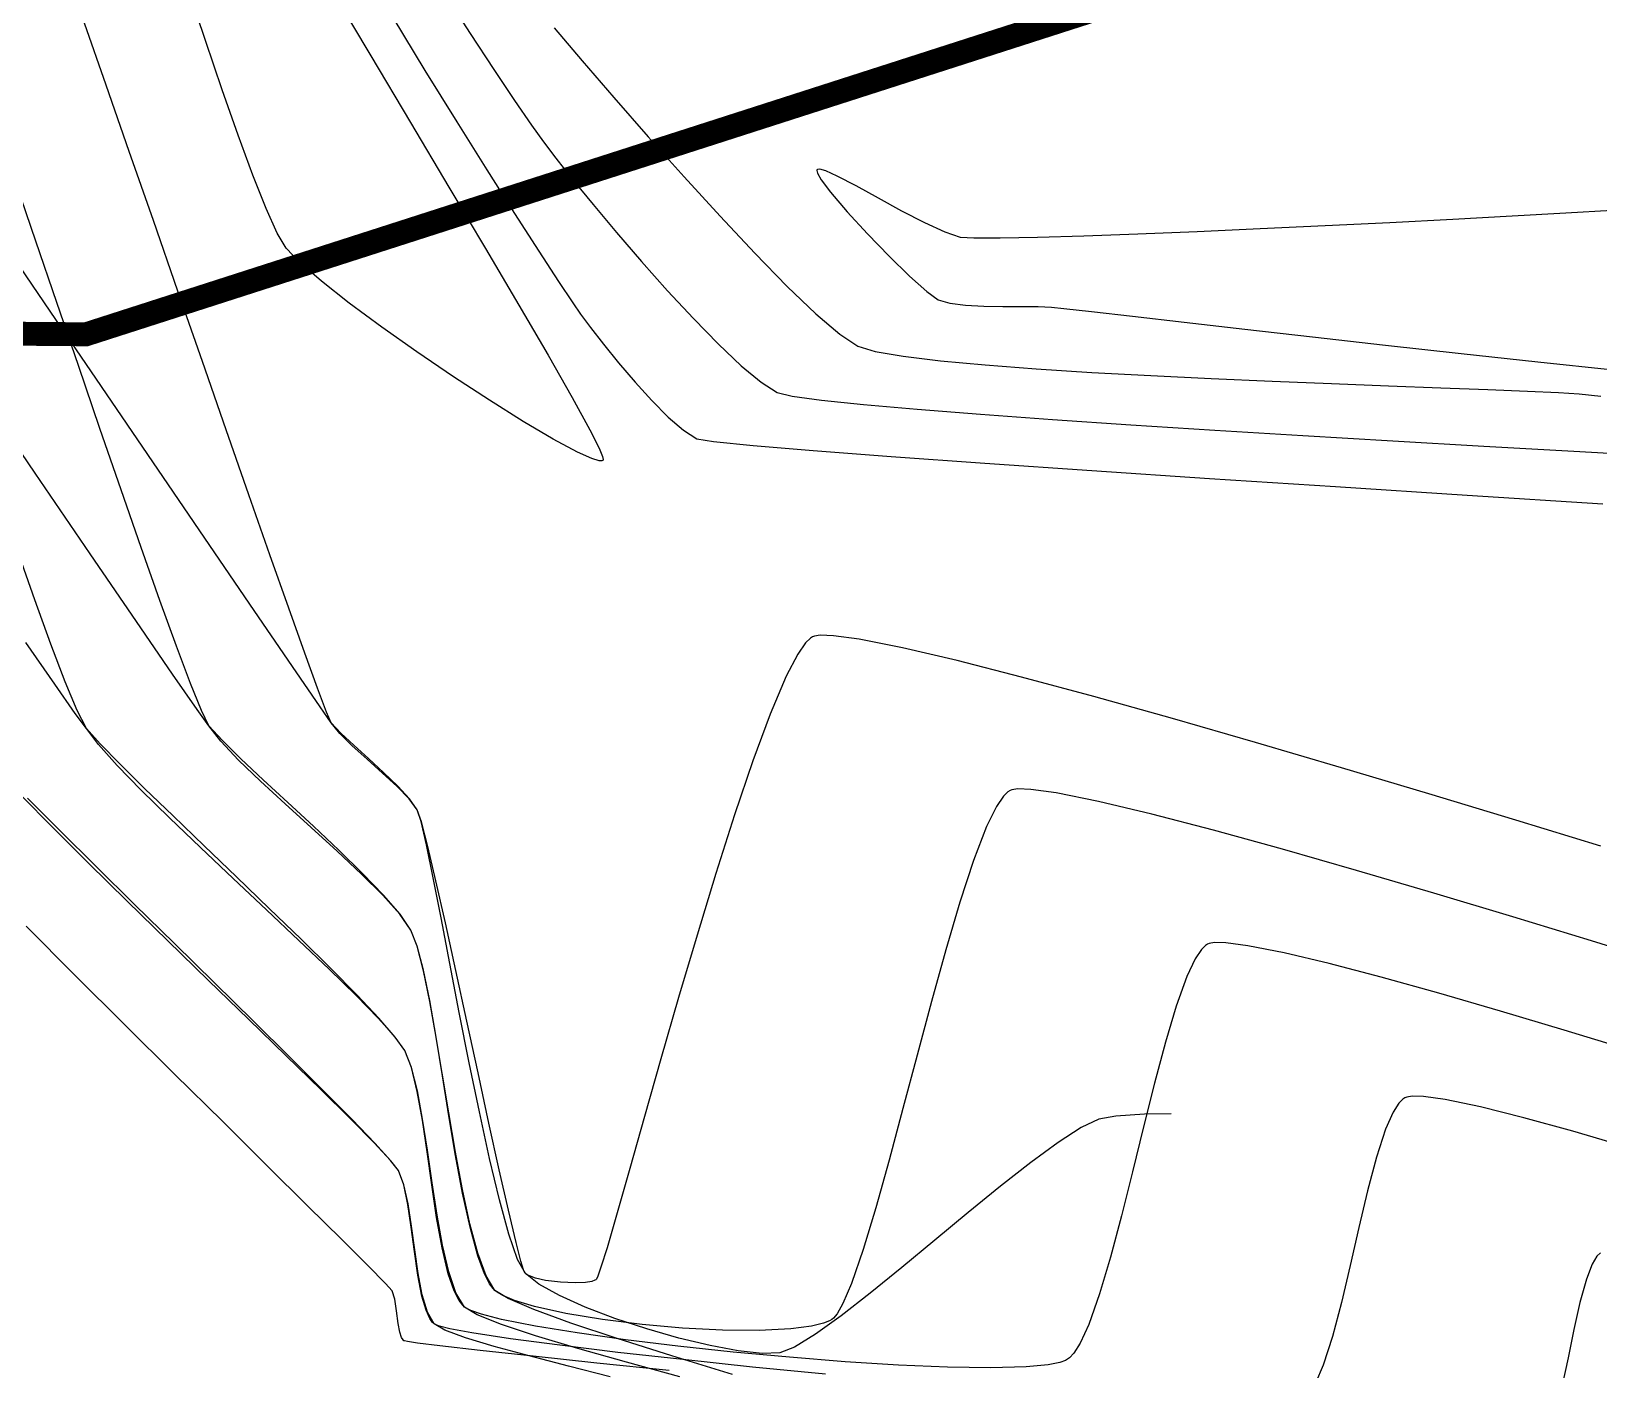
# Model space of a CAD drawing. Header units: metres. Extents: x 708868 to 711043, y 5411316 to 5413138.
# Drawn here: x 709685.6 to 709751.1, y 5411784.8 to 5411840.8 of the extents above; entities that cross this region are included whole.
import ezdxf

# ---------------------------------------------------------------- set-up
doc = ezdxf.new("R2010")
doc.units = ezdxf.units.M
doc.linetypes.add('DASHED', pattern=[0.75, 0.5, -0.25])
for name, color, linetype in [('C-ANNO-TABL', 1, 'Continuous'), ('Rionegro 2010_Contours', 7, 'Continuous'), ('Rionegro 2014_Contours', 7, 'Continuous'), ('Rionegro 2018_Contours', 7, 'Continuous')]:
    doc.layers.add(name, color=color, linetype=linetype)

msp = doc.modelspace()

# ---------------------------------------------------------------- linework, layer by layer
at = {"layer": 'C-ANNO-TABL', "color": 4, "linetype": 'DASHED', "true_color": 0x3dffff, "const_width": 1, "flags": 128}
msp.add_lwpolyline([(711042.543, 5413065.077), (710960.959, 5413110.395), (710928.513, 5413129.625), (710904.958, 5413136.482), (710878.336, 5413137.92), (710860.981, 5413136.789), (710843.249, 5413130.002), (710825.895, 5413114.543), (710808.917, 5413089.658), (710785.526, 5413050.068), (710767.477, 5413018.497), (710750.578, 5412962.402), (710732.947, 5412902.164), (710722.628, 5412876.686), (710711.096, 5412854.241), (710709.275, 5412838.469), (710712.254, 5412799.164), (710711.402, 5412767.16), (710706.844, 5412750.077), (710696.967, 5412735.651), (710677.974, 5412728.438), (710654.043, 5412726.539), (710627.073, 5412724.641), (710606.56, 5412720.465), (710589.801, 5412712.38), (710580.579, 5412698.728), (710577.45, 5412692.07), (710576.617, 5412681.451), (710581.703, 5412658.886), (710586.523, 5412640.581), (710590.138, 5412620.108), (710586.764, 5412609.511), (710569.894, 5412600.358), (710548.445, 5412592.651), (710519.158, 5412593.645), (710507.899, 5412592.671), (710498.04, 5412592.908), (710476.647, 5412590.526), (710453.439, 5412584.652), (710430.062, 5412578.871), (710407.167, 5412571.646), (710393.361, 5412565.35), (710390.566, 5412558.779), (710388.557, 5412550.53), (710383.696, 5412533.008), (710380.563, 5412521.688), (710371.646, 5412514.462), (710365.862, 5412509.886), (710362.006, 5412504.587), (710331.377, 5412455.849), (710322.46, 5412437.304), (710314.748, 5412419.962), (710310.913, 5412404.45), (710310.19, 5412389.517), (710312.359, 5412375.548), (710316.697, 5412365.432), (710327.06, 5412353.871), (710331.95, 5412345.85), (710336.144, 5412343.076), (710341.696, 5412343.548), (710347.662, 5412345.732), (710357.763, 5412346.027), (710373.475, 5412344.551), (710380.943, 5412341.931), (710387.559, 5412337.031), (710390.335, 5412331.128), (710393.229, 5412321.911), (710394.372, 5412314.079), (710391.947, 5412287.733), (710391.947, 5412242.005), (710398.772, 5412181.359), (710397.167, 5412154.922), (710391.094, 5412141.084), (710382.348, 5412135.257), (710365.927, 5412125.119), (710349.52, 5412122.865), (710314.938, 5412100.532), (710310.163, 5412097.449), (710304.075, 5412096.969), (710288.946, 5412103.637), (710260.398, 5412118.748), (710227.162, 5412131.796), (710192.198, 5412139.844), (710067.128, 5412167.234), (710056.514, 5412173.822), (710010.254, 5412214.541), (709997.898, 5412231.696), (709990.986, 5412235.843), (709981.946, 5412236.812), (709941.868, 5412226.346), (709906.208, 5412219.679), (709872.554, 5412206.968), (709858.983, 5412200.97), (709841.485, 5412178.774), (709831.695, 5412162.57), (709826.818, 5412138.119), (709826.096, 5412113.866), (709847.992, 5412057.968), (709847.992, 5412027.524), (709841.153, 5411995.836), (709821.685, 5411967.669), (709785.127, 5411896.003), (709764.498, 5411870.427), (709729.916, 5411841.626), (709687.876, 5411828.101), (709653.609, 5411828.388), (709636.799, 5411836.292), (709611.994, 5411871.534), (709572.151, 5411935.234), (709533.465, 5411953.882), (709461.2, 5411963.077), (709400.577, 5411961.741), (709328.296, 5411946.172), (709283.904, 5411933.17), (709246.821, 5411886.153), (709230.211, 5411871.995), (709186.772, 5411865.786), (709143.573, 5411868.974), (709131.371, 5411871.677), (709115.438, 5411870.35), (709084.203, 5411857.653), (709062.638, 5411854.332), (708913.408, 5411851.538)], dxfattribs=at)
at = {"layer": 'Rionegro 2010_Contours'}
for points in [[(709702.893, 5411842.31, 232), (709703.939, 5411840.678, 232), (709704.924, 5411839.178, 232), (709705.798, 5411837.877, 232), (709706.509, 5411836.844, 232), (709707.004, 5411836.148, 232), (709707.518, 5411835.471, 232), (709708.225, 5411834.578, 232), (709709.087, 5411833.524, 232), (709710.063, 5411832.36, 232), (709711.114, 5411831.142, 232), (709712.2, 5411829.922, 232), (709713.283, 5411828.755, 232), (709714.323, 5411827.692, 232), (709715.279, 5411826.789, 232), (709716.113, 5411826.098, 232), (709716.786, 5411825.672, 232), (709717.41, 5411825.519, 232), (709718.636, 5411825.348, 232), (709720.4, 5411825.163, 232), (709722.64, 5411824.964, 232), (709725.292, 5411824.755, 232), (709728.294, 5411824.539, 232), (709731.582, 5411824.317, 232), (709735.093, 5411824.091, 232), (709738.765, 5411823.866, 232), (709742.534, 5411823.642, 232), (709746.338, 5411823.422, 232), (709750.113, 5411823.209, 232), (709753.796, 5411823.005, 232)], [(709700.702, 5411841.347, 231), (709702.05, 5411839.133, 231), (709703.376, 5411836.99, 231), (709704.639, 5411834.977, 231), (709705.798, 5411833.154, 231), (709706.81, 5411831.58, 231), (709707.635, 5411830.314, 231), (709708.229, 5411829.416, 231), (709708.553, 5411828.945, 231), (709708.974, 5411828.383, 231), (709709.518, 5411827.685, 231), (709710.15, 5411826.906, 231), (709710.836, 5411826.101, 231), (709711.54, 5411825.326, 231), (709712.229, 5411824.636, 231), (709712.866, 5411824.087, 231), (709713.419, 5411823.734, 231), (709714.121, 5411823.617, 231), (709715.778, 5411823.451, 231), (709718.289, 5411823.241, 231), (709721.554, 5411822.993, 231), (709725.472, 5411822.712, 231), (709729.941, 5411822.404, 231), (709734.861, 5411822.074, 231), (709740.131, 5411821.729, 231), (709745.649, 5411821.374, 231), (709751.315, 5411821.014, 231)], [(709707.459, 5411840.914, 233), (709708.625, 5411839.543, 233), (709709.954, 5411838.002, 233), (709711.393, 5411836.36, 233), (709712.889, 5411834.683, 233), (709714.391, 5411833.037, 233), (709715.846, 5411831.489, 233), (709717.201, 5411830.106, 233), (709718.406, 5411828.954, 233), (709719.407, 5411828.1, 233), (709720.152, 5411827.611, 233), (709720.882, 5411827.388, 233), (709722.055, 5411827.182, 233), (709723.611, 5411826.992, 233), (709725.486, 5411826.818, 233), (709727.618, 5411826.657, 233), (709729.947, 5411826.51, 233), (709732.408, 5411826.376, 233), (709734.941, 5411826.254, 233), (709737.484, 5411826.143, 233), (709739.974, 5411826.042, 233), (709742.349, 5411825.951, 233), (709744.547, 5411825.868, 233), (709746.507, 5411825.794, 233), (709748.165, 5411825.727, 233), (709749.461, 5411825.666, 233), (709750.332, 5411825.61, 233), (709751.239, 5411825.517, 233)], [(709751.706, 5411833.285, 234), (709749.77, 5411833.166, 234), (709747.525, 5411833.037, 234), (709745.046, 5411832.903, 234), (709742.413, 5411832.767, 234), (709739.701, 5411832.635, 234), (709736.988, 5411832.508, 234), (709734.351, 5411832.393, 234), (709731.868, 5411832.292, 234), (709729.615, 5411832.21, 234), (709727.67, 5411832.151, 234), (709726.11, 5411832.118, 234), (709725.013, 5411832.117, 234), (709724.454, 5411832.151, 234), (709723.803, 5411832.366, 234), (709722.958, 5411832.758, 234), (709722.002, 5411833.257, 234), (709721.016, 5411833.795, 234), (709720.086, 5411834.304, 234), (709719.292, 5411834.717, 234), (709718.812, 5411834.931, 234), (709718.569, 5411835.002, 234), (709718.474, 5411834.997, 234), (709718.448, 5411834.978, 234), (709718.439, 5411834.945, 234), (709718.469, 5411834.834, 234), (709718.626, 5411834.564, 234), (709719.013, 5411834.048, 234), (709719.712, 5411833.224, 234), (709720.56, 5411832.296, 234), (709721.461, 5411831.363, 234), (709722.319, 5411830.527, 234), (709723.036, 5411829.889, 234), (709723.518, 5411829.549, 234), (709724.004, 5411829.404, 234), (709724.66, 5411829.318, 234), (709725.422, 5411829.277, 234), (709726.227, 5411829.263, 234), (709727.009, 5411829.262, 234), (709727.705, 5411829.258, 234), (709728.251, 5411829.235, 234), (709728.779, 5411829.179, 234), (709729.937, 5411829.048, 234), (709731.64, 5411828.853, 234), (709733.805, 5411828.604, 234), (709736.347, 5411828.314, 234), (709739.182, 5411827.993, 234), (709742.226, 5411827.651, 234), (709745.396, 5411827.299, 234), (709748.606, 5411826.949, 234), (709751.772, 5411826.611, 234)], [(709733.269, 5411795.504, 231), (709732.141, 5411795.48, 231), (709730.952, 5411795.405, 231), (709730.235, 5411795.282, 231), (709729.495, 5411794.931, 231), (709728.532, 5411794.307, 231), (709727.392, 5411793.468, 231), (709726.121, 5411792.469, 231), (709724.767, 5411791.366, 231), (709723.377, 5411790.218, 231), (709721.997, 5411789.078, 231), (709720.674, 5411788.005, 231), (709719.454, 5411787.054, 231), (709718.386, 5411786.281, 231), (709717.514, 5411785.744, 231), (709716.887, 5411785.498, 231), (709716.148, 5411785.473, 231), (709715.154, 5411785.582, 231), (709713.973, 5411785.804, 231), (709712.675, 5411786.118, 231), (709711.327, 5411786.505, 231), (709709.998, 5411786.944, 231), (709708.757, 5411787.415, 231), (709707.673, 5411787.898, 231), (709706.814, 5411788.372, 231), (709706.25, 5411788.818, 231), (709705.924, 5411789.407, 231), (709705.559, 5411790.464, 231), (709705.165, 5411791.903, 231), (709704.751, 5411793.635, 231), (709704.327, 5411795.577, 231), (709703.903, 5411797.639, 231), (709703.487, 5411799.737, 231), (709703.091, 5411801.784, 231), (709702.723, 5411803.692, 231), (709702.393, 5411805.376, 231), (709702.11, 5411806.749, 231), (709701.885, 5411807.725, 231), (709701.727, 5411808.216, 231), (709701.399, 5411808.673, 231), (709700.91, 5411809.202, 231), (709700.318, 5411809.774, 231), (709699.684, 5411810.356, 231), (709699.068, 5411810.917, 231), (709698.531, 5411811.425, 231), (709698.133, 5411811.85, 231), (709697.662, 5411812.519, 231), (709696.502, 5411814.208, 231), (709694.724, 5411816.812, 231), (709692.396, 5411820.226, 231), (709689.59, 5411824.346, 231), (709686.374, 5411829.067, 231), (709682.819, 5411834.284, 231)], [(709714.911, 5411784.602, 232), (709712.371, 5411785.379, 232), (709710.095, 5411786.1, 232), (709708.151, 5411786.75, 232), (709706.605, 5411787.313, 232), (709705.526, 5411787.774, 232), (709704.979, 5411788.116, 232), (709704.605, 5411788.726, 232), (709704.255, 5411789.676, 232), (709703.927, 5411790.9, 232), (709703.618, 5411792.331, 232), (709703.324, 5411793.902, 232), (709703.044, 5411795.546, 232), (709702.773, 5411797.195, 232), (709702.509, 5411798.784, 232), (709702.249, 5411800.244, 232), (709701.991, 5411801.509, 232), (709701.73, 5411802.512, 232), (709701.465, 5411803.185, 232), (709701.007, 5411803.85, 232), (709700.314, 5411804.651, 232), (709699.443, 5411805.555, 232), (709698.449, 5411806.524, 232), (709697.387, 5411807.523, 232), (709696.314, 5411808.518, 232), (709695.284, 5411809.471, 232), (709694.354, 5411810.348, 232), (709693.579, 5411811.113, 232), (709693.014, 5411811.73, 232), (709692.519, 5411812.41, 232), (709691.489, 5411813.889, 232), (709689.98, 5411816.084, 232), (709688.046, 5411818.914, 232), (709685.741, 5411822.294, 232), (709683.12, 5411826.145, 232)], [(709712.71, 5411784.506, 233), (709710.477, 5411785.115, 233), (709708.441, 5411785.688, 233), (709706.674, 5411786.216, 233), (709705.248, 5411786.686, 233), (709704.235, 5411787.09, 233), (709703.707, 5411787.414, 233), (709703.347, 5411788.007, 233), (709703.043, 5411788.893, 233), (709702.784, 5411790.002, 233), (709702.557, 5411791.266, 233), (709702.351, 5411792.613, 233), (709702.153, 5411793.973, 233), (709701.951, 5411795.278, 233), (709701.733, 5411796.456, 233), (709701.488, 5411797.438, 233), (709701.203, 5411798.154, 233), (709700.806, 5411798.711, 233), (709700.125, 5411799.495, 233), (709699.209, 5411800.464, 233), (709698.106, 5411801.58, 233), (709696.865, 5411802.803, 233), (709695.537, 5411804.091, 233), (709694.169, 5411805.406, 233), (709692.811, 5411806.708, 233), (709691.513, 5411807.956, 233), (709690.323, 5411809.11, 233), (709689.291, 5411810.13, 233), (709688.465, 5411810.977, 233), (709687.895, 5411811.611, 233), (709687.424, 5411812.244, 233), (709686.562, 5411813.466, 233), (709685.352, 5411815.218, 233)], [(709709.795, 5411784.504, 234), (709708.052, 5411784.951, 234), (709706.411, 5411785.377, 234), (709704.951, 5411785.775, 234), (709703.75, 5411786.135, 234), (709702.885, 5411786.45, 234), (709702.436, 5411786.712, 234), (709702.152, 5411787.204, 234), (709701.934, 5411787.933, 234), (709701.763, 5411788.825, 234), (709701.62, 5411789.805, 234), (709701.485, 5411790.799, 234), (709701.34, 5411791.733, 234), (709701.165, 5411792.533, 234), (709700.941, 5411793.123, 234), (709700.618, 5411793.54, 234), (709699.954, 5411794.266, 234), (709698.998, 5411795.257, 234), (709697.799, 5411796.468, 234), (709696.408, 5411797.855, 234), (709694.874, 5411799.372, 234), (709693.246, 5411800.975, 234), (709691.573, 5411802.619, 234), (709689.906, 5411804.258, 234), (709688.293, 5411805.848, 234), (709686.783, 5411807.344, 234), (709685.428, 5411808.701, 234)]]:
    msp.add_polyline3d(points, dxfattribs=at)
at = {"layer": 'Rionegro 2014_Contours'}
for points in [[(709698.125, 5411842.534, 230), (709699.783, 5411839.745, 230), (709701.441, 5411836.965, 230), (709703.054, 5411834.258, 230), (709704.58, 5411831.689, 230), (709705.976, 5411829.324, 230), (709707.199, 5411827.227, 230), (709708.205, 5411825.464, 230), (709708.95, 5411824.1, 230), (709709.331, 5411823.34, 230), (709709.476, 5411822.984, 230), (709709.5, 5411822.858, 230), (709709.489, 5411822.829, 230), (709709.453, 5411822.81, 230), (709709.33, 5411822.81, 230), (709709.027, 5411822.9, 230), (709708.425, 5411823.171, 230), (709707.406, 5411823.72, 230), (709706.155, 5411824.46, 230), (709704.743, 5411825.344, 230), (709703.24, 5411826.326, 230), (709701.716, 5411827.361, 230), (709700.241, 5411828.401, 230), (709698.885, 5411829.402, 230), (709697.719, 5411830.316, 230), (709696.813, 5411831.098, 230), (709696.237, 5411831.701, 230), (709695.871, 5411832.327, 230), (709695.405, 5411833.366, 230), (709694.855, 5411834.755, 230), (709694.238, 5411836.431, 230), (709693.569, 5411838.331, 230), (709692.865, 5411840.393, 230), (709692.143, 5411842.554, 230)], [(709702.893, 5411842.31, 232), (709703.939, 5411840.678, 232), (709704.924, 5411839.178, 232), (709705.798, 5411837.877, 232), (709706.509, 5411836.844, 232), (709707.004, 5411836.148, 232), (709707.518, 5411835.471, 232), (709708.225, 5411834.578, 232), (709709.087, 5411833.524, 232), (709710.063, 5411832.36, 232), (709711.114, 5411831.142, 232), (709712.2, 5411829.922, 232), (709713.283, 5411828.755, 232), (709714.323, 5411827.692, 232), (709715.279, 5411826.789, 232), (709716.113, 5411826.098, 232), (709716.786, 5411825.672, 232), (709717.41, 5411825.519, 232), (709718.636, 5411825.348, 232), (709720.4, 5411825.163, 232), (709722.64, 5411824.964, 232), (709725.292, 5411824.755, 232), (709728.294, 5411824.539, 232), (709731.582, 5411824.317, 232), (709735.093, 5411824.091, 232), (709738.765, 5411823.866, 232), (709742.534, 5411823.642, 232), (709746.338, 5411823.422, 232), (709750.113, 5411823.209, 232), (709753.796, 5411823.005, 232)], [(709751.23, 5411806.693, 231), (709747.678, 5411807.779, 231), (709744.041, 5411808.879, 231), (709740.388, 5411809.97, 231), (709736.788, 5411811.028, 231), (709733.312, 5411812.029, 231), (709730.029, 5411812.949, 231), (709727.008, 5411813.765, 231), (709724.318, 5411814.453, 231), (709722.029, 5411814.989, 231), (709720.211, 5411815.35, 231), (709719.141, 5411815.497, 231), (709718.587, 5411815.516, 231), (709718.345, 5411815.483, 231), (709718.263, 5411815.451, 231), (709718.17, 5411815.391, 231), (709717.971, 5411815.194, 231), (709717.643, 5411814.724, 231), (709717.159, 5411813.797, 231), (709716.488, 5411812.221, 231), (709715.762, 5411810.263, 231), (709714.998, 5411808.01, 231), (709714.214, 5411805.55, 231), (709713.429, 5411802.97, 231), (709712.659, 5411800.359, 231), (709711.922, 5411797.804, 231), (709711.237, 5411795.393, 231), (709710.621, 5411793.213, 231), (709710.091, 5411791.353, 231), (709709.666, 5411789.899, 231), (709709.413, 5411789.088, 231), (709709.281, 5411788.714, 231), (709709.221, 5411788.588, 231), (709709.201, 5411788.563, 231), (709709.152, 5411788.536, 231), (709709.024, 5411788.492, 231), (709708.767, 5411788.447, 231), (709708.333, 5411788.426, 231), (709707.714, 5411788.454, 231), (709707.098, 5411788.534, 231), (709706.67, 5411788.63, 231), (709706.419, 5411788.719, 231), (709706.296, 5411788.784, 231), (709706.25, 5411788.818, 231), (709706.229, 5411788.847, 231), (709706.175, 5411788.976, 231), (709706.062, 5411789.341, 231), (709705.861, 5411790.112, 231), (709705.539, 5411791.466, 231), (709705.155, 5411793.164, 231), (709704.726, 5411795.11, 231), (709704.269, 5411797.211, 231), (709703.801, 5411799.37, 231), (709703.34, 5411801.492, 231), (709702.902, 5411803.482, 231), (709702.505, 5411805.245, 231), (709702.165, 5411806.685, 231), (709701.9, 5411807.707, 231), (709701.727, 5411808.216, 231), (709701.392, 5411808.669, 231), (709700.886, 5411809.191, 231), (709700.276, 5411809.752, 231), (709699.628, 5411810.327, 231), (709699.01, 5411810.887, 231), (709698.489, 5411811.404, 231), (709698.133, 5411811.85, 231), (709697.937, 5411812.301, 231), (709697.56, 5411813.296, 231), (709697.025, 5411814.769, 231), (709696.353, 5411816.653, 231), (709695.566, 5411818.881, 231), (709694.687, 5411821.387, 231), (709693.738, 5411824.104, 231), (709692.74, 5411826.966, 231), (709691.717, 5411829.905, 231), (709690.689, 5411832.856, 231), (709689.68, 5411835.751, 231), (709688.71, 5411838.524, 231), (709687.803, 5411841.108, 231)], [(709700.702, 5411841.347, 231), (709702.05, 5411839.133, 231), (709703.376, 5411836.99, 231), (709704.639, 5411834.977, 231), (709705.798, 5411833.154, 231), (709706.81, 5411831.58, 231), (709707.635, 5411830.314, 231), (709708.229, 5411829.416, 231), (709708.553, 5411828.945, 231), (709708.974, 5411828.383, 231), (709709.518, 5411827.685, 231), (709710.15, 5411826.906, 231), (709710.836, 5411826.101, 231), (709711.54, 5411825.326, 231), (709712.229, 5411824.636, 231), (709712.866, 5411824.087, 231), (709713.419, 5411823.734, 231), (709714.121, 5411823.617, 231), (709715.778, 5411823.451, 231), (709718.289, 5411823.241, 231), (709721.554, 5411822.993, 231), (709725.472, 5411822.712, 231), (709729.941, 5411822.404, 231), (709734.861, 5411822.074, 231), (709740.131, 5411821.729, 231), (709745.649, 5411821.374, 231), (709751.315, 5411821.014, 231)], [(709707.459, 5411840.914, 233), (709708.625, 5411839.543, 233), (709709.954, 5411838.002, 233), (709711.393, 5411836.36, 233), (709712.889, 5411834.683, 233), (709714.391, 5411833.037, 233), (709715.846, 5411831.489, 233), (709717.201, 5411830.106, 233), (709718.406, 5411828.954, 233), (709719.407, 5411828.1, 233), (709720.152, 5411827.611, 233), (709720.882, 5411827.388, 233), (709722.055, 5411827.182, 233), (709723.611, 5411826.992, 233), (709725.486, 5411826.818, 233), (709727.618, 5411826.657, 233), (709729.947, 5411826.51, 233), (709732.408, 5411826.376, 233), (709734.941, 5411826.254, 233), (709737.484, 5411826.143, 233), (709739.974, 5411826.042, 233), (709742.349, 5411825.951, 233), (709744.547, 5411825.868, 233), (709746.507, 5411825.794, 233), (709748.165, 5411825.727, 233), (709749.461, 5411825.666, 233), (709750.332, 5411825.61, 233), (709751.239, 5411825.517, 233)], [(709754.042, 5411801.748, 232), (709750.84, 5411802.737, 232), (709747.551, 5411803.739, 232), (709744.251, 5411804.728, 232), (709741.015, 5411805.678, 232), (709737.919, 5411806.563, 232), (709735.039, 5411807.356, 232), (709732.45, 5411808.031, 232), (709730.228, 5411808.562, 232), (709728.449, 5411808.922, 232), (709727.395, 5411809.069, 232), (709726.846, 5411809.088, 232), (709726.604, 5411809.055, 232), (709726.522, 5411809.023, 232), (709726.432, 5411808.965, 232), (709726.247, 5411808.782, 232), (709725.956, 5411808.351, 232), (709725.545, 5411807.511, 232), (709725, 5411806.095, 232), (709724.429, 5411804.35, 232), (709723.839, 5411802.356, 232), (709723.239, 5411800.198, 232), (709722.638, 5411797.958, 232), (709722.042, 5411795.717, 232), (709721.462, 5411793.559, 232), (709720.904, 5411791.567, 232), (709720.377, 5411789.822, 232), (709719.889, 5411788.407, 232), (709719.533, 5411787.569, 232), (709719.289, 5411787.139, 232), (709719.137, 5411786.957, 232), (709719.065, 5411786.899, 232), (709718.966, 5411786.842, 232), (709718.716, 5411786.74, 232), (709718.219, 5411786.616, 232), (709717.36, 5411786.503, 232), (709716.029, 5411786.438, 232), (709714.491, 5411786.452, 232), (709712.829, 5411786.537, 232), (709711.129, 5411786.686, 232), (709709.473, 5411786.891, 232), (709707.946, 5411787.144, 232), (709706.632, 5411787.437, 232), (709705.791, 5411787.696, 232), (709705.31, 5411787.902, 232), (709705.072, 5411788.044, 232), (709704.979, 5411788.116, 232), (709704.903, 5411788.191, 232), (709704.753, 5411788.391, 232), (709704.537, 5411788.808, 232), (709704.261, 5411789.558, 232), (709703.934, 5411790.757, 232), (709703.625, 5411792.181, 232), (709703.331, 5411793.758, 232), (709703.05, 5411795.419, 232), (709702.778, 5411797.092, 232), (709702.513, 5411798.708, 232), (709702.252, 5411800.196, 232), (709701.992, 5411801.485, 232), (709701.73, 5411802.505, 232), (709701.465, 5411803.185, 232), (709700.999, 5411803.846, 232), (709700.288, 5411804.638, 232), (709699.392, 5411805.529, 232), (709698.371, 5411806.484, 232), (709697.286, 5411807.472, 232), (709696.197, 5411808.458, 232), (709695.165, 5411809.41, 232), (709694.25, 5411810.295, 232), (709693.513, 5411811.08, 232), (709693.014, 5411811.73, 232), (709692.706, 5411812.363, 232), (709692.247, 5411813.495, 232), (709691.659, 5411815.056, 232), (709690.964, 5411816.974, 232), (709690.183, 5411819.178, 232), (709689.34, 5411821.597, 232), (709688.456, 5411824.159, 232), (709687.553, 5411826.793, 232), (709686.653, 5411829.426, 232), (709685.779, 5411831.989, 232), (709684.952, 5411834.409, 232)], [(709751.706, 5411833.285, 234), (709749.77, 5411833.166, 234), (709747.525, 5411833.037, 234), (709745.046, 5411832.903, 234), (709742.413, 5411832.767, 234), (709739.701, 5411832.635, 234), (709736.988, 5411832.508, 234), (709734.351, 5411832.393, 234), (709731.868, 5411832.292, 234), (709729.615, 5411832.21, 234), (709727.67, 5411832.151, 234), (709726.11, 5411832.118, 234), (709725.013, 5411832.117, 234), (709724.454, 5411832.151, 234), (709723.803, 5411832.366, 234), (709722.958, 5411832.758, 234), (709722.002, 5411833.257, 234), (709721.016, 5411833.795, 234), (709720.086, 5411834.304, 234), (709719.292, 5411834.717, 234), (709718.812, 5411834.931, 234), (709718.569, 5411835.002, 234), (709718.474, 5411834.997, 234), (709718.448, 5411834.978, 234), (709718.439, 5411834.945, 234), (709718.469, 5411834.834, 234), (709718.626, 5411834.564, 234), (709719.013, 5411834.048, 234), (709719.712, 5411833.224, 234), (709720.56, 5411832.296, 234), (709721.461, 5411831.363, 234), (709722.319, 5411830.527, 234), (709723.036, 5411829.889, 234), (709723.518, 5411829.549, 234), (709724.004, 5411829.404, 234), (709724.66, 5411829.318, 234), (709725.422, 5411829.277, 234), (709726.227, 5411829.263, 234), (709727.009, 5411829.262, 234), (709727.705, 5411829.258, 234), (709728.251, 5411829.235, 234), (709728.779, 5411829.179, 234), (709729.937, 5411829.048, 234), (709731.64, 5411828.853, 234), (709733.805, 5411828.604, 234), (709736.347, 5411828.314, 234), (709739.182, 5411827.993, 234), (709742.226, 5411827.651, 234), (709745.396, 5411827.299, 234), (709748.606, 5411826.949, 234), (709751.772, 5411826.611, 234)], [(709752.402, 5411798.18, 233), (709749.703, 5411799.002, 233), (709747.033, 5411799.798, 233), (709744.459, 5411800.542, 233), (709742.049, 5411801.212, 233), (709739.869, 5411801.782, 233), (709737.985, 5411802.229, 233), (709736.464, 5411802.53, 233), (709735.554, 5411802.649, 233), (709735.073, 5411802.659, 233), (709734.856, 5411802.625, 233), (709734.78, 5411802.595, 233), (709734.696, 5411802.54, 233), (709734.525, 5411802.373, 233), (709734.266, 5411801.987, 233), (709733.916, 5411801.244, 233), (709733.471, 5411800.004, 233), (709733.02, 5411798.491, 233), (709732.563, 5411796.78, 233), (709732.104, 5411794.95, 233), (709731.642, 5411793.077, 233), (709731.181, 5411791.237, 233), (709730.721, 5411789.508, 233), (709730.265, 5411787.967, 233), (709729.813, 5411786.689, 233), (709729.456, 5411785.909, 233), (709729.191, 5411785.491, 233), (709729.017, 5411785.301, 233), (709728.93, 5411785.235, 233), (709728.844, 5411785.187, 233), (709728.611, 5411785.104, 233), (709728.114, 5411785.004, 233), (709727.203, 5411784.917, 233), (709725.716, 5411784.877, 233), (709723.91, 5411784.905, 233), (709721.857, 5411784.993, 233), (709719.631, 5411785.133, 233), (709717.302, 5411785.317, 233), (709714.945, 5411785.538, 233), (709712.63, 5411785.786, 233), (709710.431, 5411786.054, 233), (709708.42, 5411786.335, 233), (709706.67, 5411786.619, 233), (709705.253, 5411786.899, 233), (709704.408, 5411787.114, 233), (709703.966, 5411787.269, 233), (709703.772, 5411787.367, 233), (709703.707, 5411787.414, 233), (709703.628, 5411787.492, 233), (709703.476, 5411787.693, 233), (709703.269, 5411788.097, 233), (709703.026, 5411788.803, 233), (709702.764, 5411789.899, 233), (709702.537, 5411791.164, 233), (709702.333, 5411792.525, 233), (709702.139, 5411793.906, 233), (709701.942, 5411795.234, 233), (709701.729, 5411796.434, 233), (709701.487, 5411797.432, 233), (709701.203, 5411798.154, 233), (709700.801, 5411798.708, 233), (709700.105, 5411799.484, 233), (709699.167, 5411800.443, 233), (709698.039, 5411801.546, 233), (709696.773, 5411802.755, 233), (709695.42, 5411804.031, 233), (709694.033, 5411805.337, 233), (709692.663, 5411806.632, 233), (709691.363, 5411807.879, 233), (709690.184, 5411809.039, 233), (709689.179, 5411810.073, 233), (709688.398, 5411810.943, 233), (709687.895, 5411811.611, 233), (709687.507, 5411812.37, 233), (709687.003, 5411813.57, 233), (709686.404, 5411815.136, 233), (709685.731, 5411816.991, 233), (709685.006, 5411819.061, 233)], [(709718.804, 5411784.605, 234), (709715.757, 5411784.909, 234), (709712.836, 5411785.218, 234), (709710.121, 5411785.524, 234), (709707.693, 5411785.82, 234), (709705.631, 5411786.095, 234), (709704.014, 5411786.341, 234), (709703.095, 5411786.511, 234), (709702.651, 5411786.621, 234), (709702.481, 5411786.684, 234), (709702.436, 5411786.712, 234), (709702.371, 5411786.777, 234), (709702.25, 5411786.945, 234), (709702.093, 5411787.283, 234), (709701.921, 5411787.868, 234), (709701.749, 5411788.756, 234), (709701.608, 5411789.747, 234), (709701.477, 5411790.758, 234), (709701.336, 5411791.711, 234), (709701.164, 5411792.526, 234), (709700.941, 5411793.123, 234), (709700.609, 5411793.543, 234), (709699.921, 5411794.28, 234), (709698.929, 5411795.286, 234), (709697.688, 5411796.515, 234), (709696.25, 5411797.922, 234), (709694.669, 5411799.459, 234), (709692.998, 5411801.079, 234), (709691.29, 5411802.738, 234), (709689.598, 5411804.387, 234), (709687.976, 5411805.981, 234), (709686.477, 5411807.473, 234), (709685.155, 5411808.816, 234)], [(709712.264, 5411784.768, 235), (709709.24, 5411785.078, 235), (709706.581, 5411785.359, 235), (709704.364, 5411785.601, 235), (709702.67, 5411785.796, 235), (709701.744, 5411785.913, 235), (709701.326, 5411785.974, 235), (709701.189, 5411786.001, 235), (709701.165, 5411786.01, 235), (709701.131, 5411786.046, 235), (709701.073, 5411786.148, 235), (709701.002, 5411786.365, 235), (709700.932, 5411786.737, 235), (709700.862, 5411787.259, 235), (709700.786, 5411787.747, 235), (709700.679, 5411788.093, 235), (709700.396, 5411788.401, 235), (709699.672, 5411789.136, 235), (709698.567, 5411790.239, 235), (709697.143, 5411791.652, 235), (709695.463, 5411793.316, 235), (709693.588, 5411795.172, 235), (709691.579, 5411797.161, 235), (709689.498, 5411799.225, 235), (709687.407, 5411801.304, 235), (709685.367, 5411803.341, 235)], [(709752.281, 5411794.126, 234), (709750.064, 5411794.772, 234), (709748.013, 5411795.335, 234), (709746.206, 5411795.786, 234), (709744.722, 5411796.095, 234), (709743.82, 5411796.22, 234), (709743.338, 5411796.232, 234), (709743.117, 5411796.197, 234), (709743.039, 5411796.167, 234), (709742.955, 5411796.112, 234), (709742.788, 5411795.947, 234), (709742.545, 5411795.57, 234), (709742.23, 5411794.854, 234), (709741.85, 5411793.681, 234), (709741.479, 5411792.283, 234), (709741.114, 5411790.746, 234), (709740.75, 5411789.159, 234), (709740.383, 5411787.611, 234), (709740.008, 5411786.19, 234), (709739.622, 5411784.984, 234), (709739.3, 5411784.233, 234)], [(709751.221, 5411789.689, 235), (709751.075, 5411789.541, 235), (709750.872, 5411789.208, 235), (709750.63, 5411788.591, 235), (709750.359, 5411787.608, 235), (709750.111, 5411786.477, 235), (709749.869, 5411785.294, 235), (709749.618, 5411784.15, 235)]]:
    msp.add_polyline3d(points, dxfattribs=at)
at = {"layer": 'Rionegro 2018_Contours'}
for points in [[(709698.125, 5411842.534, 230), (709699.783, 5411839.745, 230), (709701.441, 5411836.965, 230), (709703.054, 5411834.258, 230), (709704.58, 5411831.689, 230), (709705.976, 5411829.324, 230), (709707.199, 5411827.227, 230), (709708.205, 5411825.464, 230), (709708.95, 5411824.1, 230), (709709.331, 5411823.34, 230), (709709.476, 5411822.984, 230), (709709.5, 5411822.858, 230), (709709.489, 5411822.829, 230), (709709.453, 5411822.81, 230), (709709.33, 5411822.81, 230), (709709.027, 5411822.9, 230), (709708.425, 5411823.171, 230), (709707.406, 5411823.72, 230), (709706.155, 5411824.46, 230), (709704.743, 5411825.344, 230), (709703.24, 5411826.326, 230), (709701.716, 5411827.361, 230), (709700.241, 5411828.401, 230), (709698.885, 5411829.402, 230), (709697.719, 5411830.316, 230), (709696.813, 5411831.098, 230), (709696.237, 5411831.701, 230), (709695.871, 5411832.327, 230), (709695.405, 5411833.366, 230), (709694.855, 5411834.755, 230), (709694.238, 5411836.431, 230), (709693.569, 5411838.331, 230), (709692.865, 5411840.393, 230), (709692.143, 5411842.554, 230)], [(709702.893, 5411842.31, 232), (709703.939, 5411840.678, 232), (709704.924, 5411839.178, 232), (709705.798, 5411837.877, 232), (709706.509, 5411836.844, 232), (709707.004, 5411836.148, 232), (709707.518, 5411835.471, 232), (709708.225, 5411834.578, 232), (709709.087, 5411833.524, 232), (709710.063, 5411832.36, 232), (709711.114, 5411831.142, 232), (709712.2, 5411829.922, 232), (709713.283, 5411828.755, 232), (709714.323, 5411827.692, 232), (709715.279, 5411826.789, 232), (709716.113, 5411826.098, 232), (709716.786, 5411825.672, 232), (709717.41, 5411825.519, 232), (709718.636, 5411825.348, 232), (709720.4, 5411825.163, 232), (709722.64, 5411824.964, 232), (709725.292, 5411824.755, 232), (709728.294, 5411824.539, 232), (709731.582, 5411824.317, 232), (709735.093, 5411824.091, 232), (709738.765, 5411823.866, 232), (709742.534, 5411823.642, 232), (709746.338, 5411823.422, 232), (709750.113, 5411823.209, 232), (709753.796, 5411823.005, 232)], [(709751.23, 5411806.693, 231), (709747.678, 5411807.779, 231), (709744.041, 5411808.879, 231), (709740.388, 5411809.97, 231), (709736.788, 5411811.028, 231), (709733.312, 5411812.029, 231), (709730.029, 5411812.949, 231), (709727.008, 5411813.765, 231), (709724.318, 5411814.453, 231), (709722.029, 5411814.989, 231), (709720.211, 5411815.35, 231), (709719.141, 5411815.497, 231), (709718.587, 5411815.516, 231), (709718.345, 5411815.483, 231), (709718.263, 5411815.451, 231), (709718.17, 5411815.391, 231), (709717.971, 5411815.194, 231), (709717.643, 5411814.724, 231), (709717.159, 5411813.797, 231), (709716.488, 5411812.221, 231), (709715.762, 5411810.263, 231), (709714.998, 5411808.01, 231), (709714.214, 5411805.55, 231), (709713.429, 5411802.97, 231), (709712.659, 5411800.359, 231), (709711.922, 5411797.804, 231), (709711.237, 5411795.393, 231), (709710.621, 5411793.213, 231), (709710.091, 5411791.353, 231), (709709.666, 5411789.899, 231), (709709.413, 5411789.088, 231), (709709.281, 5411788.714, 231), (709709.221, 5411788.588, 231), (709709.201, 5411788.563, 231), (709709.152, 5411788.536, 231), (709709.024, 5411788.492, 231), (709708.767, 5411788.447, 231), (709708.333, 5411788.426, 231), (709707.714, 5411788.454, 231), (709707.098, 5411788.534, 231), (709706.67, 5411788.63, 231), (709706.419, 5411788.719, 231), (709706.296, 5411788.784, 231), (709706.25, 5411788.818, 231), (709706.229, 5411788.847, 231), (709706.175, 5411788.976, 231), (709706.062, 5411789.341, 231), (709705.861, 5411790.112, 231), (709705.539, 5411791.466, 231), (709705.155, 5411793.164, 231), (709704.726, 5411795.11, 231), (709704.269, 5411797.211, 231), (709703.801, 5411799.37, 231), (709703.34, 5411801.492, 231), (709702.902, 5411803.482, 231), (709702.505, 5411805.245, 231), (709702.165, 5411806.685, 231), (709701.9, 5411807.707, 231), (709701.727, 5411808.216, 231), (709701.392, 5411808.669, 231), (709700.886, 5411809.191, 231), (709700.276, 5411809.752, 231), (709699.628, 5411810.327, 231), (709699.01, 5411810.887, 231), (709698.489, 5411811.404, 231), (709698.133, 5411811.85, 231), (709697.937, 5411812.301, 231), (709697.56, 5411813.296, 231), (709697.025, 5411814.769, 231), (709696.353, 5411816.653, 231), (709695.566, 5411818.881, 231), (709694.687, 5411821.387, 231), (709693.738, 5411824.104, 231), (709692.74, 5411826.966, 231), (709691.717, 5411829.905, 231), (709690.689, 5411832.856, 231), (709689.68, 5411835.751, 231), (709688.71, 5411838.524, 231), (709687.803, 5411841.108, 231)], [(709700.702, 5411841.347, 231), (709702.05, 5411839.133, 231), (709703.376, 5411836.99, 231), (709704.639, 5411834.977, 231), (709705.798, 5411833.154, 231), (709706.81, 5411831.58, 231), (709707.635, 5411830.314, 231), (709708.229, 5411829.416, 231), (709708.553, 5411828.945, 231), (709708.974, 5411828.383, 231), (709709.518, 5411827.685, 231), (709710.15, 5411826.906, 231), (709710.836, 5411826.101, 231), (709711.54, 5411825.326, 231), (709712.229, 5411824.636, 231), (709712.866, 5411824.087, 231), (709713.419, 5411823.734, 231), (709714.121, 5411823.617, 231), (709715.778, 5411823.451, 231), (709718.289, 5411823.241, 231), (709721.554, 5411822.993, 231), (709725.472, 5411822.712, 231), (709729.941, 5411822.404, 231), (709734.861, 5411822.074, 231), (709740.131, 5411821.729, 231), (709745.649, 5411821.374, 231), (709751.315, 5411821.014, 231)], [(709707.459, 5411840.914, 233), (709708.625, 5411839.543, 233), (709709.954, 5411838.002, 233), (709711.393, 5411836.36, 233), (709712.889, 5411834.683, 233), (709714.391, 5411833.037, 233), (709715.846, 5411831.489, 233), (709717.201, 5411830.106, 233), (709718.406, 5411828.954, 233), (709719.407, 5411828.1, 233), (709720.152, 5411827.611, 233), (709720.882, 5411827.388, 233), (709722.055, 5411827.182, 233), (709723.611, 5411826.992, 233), (709725.486, 5411826.818, 233), (709727.618, 5411826.657, 233), (709729.947, 5411826.51, 233), (709732.408, 5411826.376, 233), (709734.941, 5411826.254, 233), (709737.484, 5411826.143, 233), (709739.974, 5411826.042, 233), (709742.349, 5411825.951, 233), (709744.547, 5411825.868, 233), (709746.507, 5411825.794, 233), (709748.165, 5411825.727, 233), (709749.461, 5411825.666, 233), (709750.332, 5411825.61, 233), (709751.239, 5411825.517, 233)], [(709754.042, 5411801.748, 232), (709750.84, 5411802.737, 232), (709747.551, 5411803.739, 232), (709744.251, 5411804.728, 232), (709741.015, 5411805.678, 232), (709737.919, 5411806.563, 232), (709735.039, 5411807.356, 232), (709732.45, 5411808.031, 232), (709730.228, 5411808.562, 232), (709728.449, 5411808.922, 232), (709727.395, 5411809.069, 232), (709726.846, 5411809.088, 232), (709726.604, 5411809.055, 232), (709726.522, 5411809.023, 232), (709726.432, 5411808.965, 232), (709726.247, 5411808.782, 232), (709725.956, 5411808.351, 232), (709725.545, 5411807.511, 232), (709725, 5411806.095, 232), (709724.429, 5411804.35, 232), (709723.839, 5411802.356, 232), (709723.239, 5411800.198, 232), (709722.638, 5411797.958, 232), (709722.042, 5411795.717, 232), (709721.462, 5411793.559, 232), (709720.904, 5411791.567, 232), (709720.377, 5411789.822, 232), (709719.889, 5411788.407, 232), (709719.533, 5411787.569, 232), (709719.289, 5411787.139, 232), (709719.137, 5411786.957, 232), (709719.065, 5411786.899, 232), (709718.966, 5411786.842, 232), (709718.716, 5411786.74, 232), (709718.219, 5411786.616, 232), (709717.36, 5411786.503, 232), (709716.029, 5411786.438, 232), (709714.491, 5411786.452, 232), (709712.829, 5411786.537, 232), (709711.129, 5411786.686, 232), (709709.473, 5411786.891, 232), (709707.946, 5411787.144, 232), (709706.632, 5411787.437, 232), (709705.791, 5411787.696, 232), (709705.31, 5411787.902, 232), (709705.072, 5411788.044, 232), (709704.979, 5411788.116, 232), (709704.903, 5411788.191, 232), (709704.753, 5411788.391, 232), (709704.537, 5411788.808, 232), (709704.261, 5411789.558, 232), (709703.934, 5411790.757, 232), (709703.625, 5411792.181, 232), (709703.331, 5411793.758, 232), (709703.05, 5411795.419, 232), (709702.778, 5411797.092, 232), (709702.513, 5411798.708, 232), (709702.252, 5411800.196, 232), (709701.992, 5411801.485, 232), (709701.73, 5411802.505, 232), (709701.465, 5411803.185, 232), (709700.999, 5411803.846, 232), (709700.288, 5411804.638, 232), (709699.392, 5411805.529, 232), (709698.371, 5411806.484, 232), (709697.286, 5411807.472, 232), (709696.197, 5411808.458, 232), (709695.165, 5411809.41, 232), (709694.25, 5411810.295, 232), (709693.513, 5411811.08, 232), (709693.014, 5411811.73, 232), (709692.706, 5411812.363, 232), (709692.247, 5411813.495, 232), (709691.659, 5411815.056, 232), (709690.964, 5411816.974, 232), (709690.183, 5411819.178, 232), (709689.34, 5411821.597, 232), (709688.456, 5411824.159, 232), (709687.553, 5411826.793, 232), (709686.653, 5411829.426, 232), (709685.779, 5411831.989, 232), (709684.952, 5411834.409, 232)], [(709751.706, 5411833.285, 234), (709749.77, 5411833.166, 234), (709747.525, 5411833.037, 234), (709745.046, 5411832.903, 234), (709742.413, 5411832.767, 234), (709739.701, 5411832.635, 234), (709736.988, 5411832.508, 234), (709734.351, 5411832.393, 234), (709731.868, 5411832.292, 234), (709729.615, 5411832.21, 234), (709727.67, 5411832.151, 234), (709726.11, 5411832.118, 234), (709725.013, 5411832.117, 234), (709724.454, 5411832.151, 234), (709723.803, 5411832.366, 234), (709722.958, 5411832.758, 234), (709722.002, 5411833.257, 234), (709721.016, 5411833.795, 234), (709720.086, 5411834.304, 234), (709719.292, 5411834.717, 234), (709718.812, 5411834.931, 234), (709718.569, 5411835.002, 234), (709718.474, 5411834.997, 234), (709718.448, 5411834.978, 234), (709718.439, 5411834.945, 234), (709718.469, 5411834.834, 234), (709718.626, 5411834.564, 234), (709719.013, 5411834.048, 234), (709719.712, 5411833.224, 234), (709720.56, 5411832.296, 234), (709721.461, 5411831.363, 234), (709722.319, 5411830.527, 234), (709723.036, 5411829.889, 234), (709723.518, 5411829.549, 234), (709724.004, 5411829.404, 234), (709724.66, 5411829.318, 234), (709725.422, 5411829.277, 234), (709726.227, 5411829.263, 234), (709727.009, 5411829.262, 234), (709727.705, 5411829.258, 234), (709728.251, 5411829.235, 234), (709728.779, 5411829.179, 234), (709729.937, 5411829.048, 234), (709731.64, 5411828.853, 234), (709733.805, 5411828.604, 234), (709736.347, 5411828.314, 234), (709739.182, 5411827.993, 234), (709742.226, 5411827.651, 234), (709745.396, 5411827.299, 234), (709748.606, 5411826.949, 234), (709751.772, 5411826.611, 234)], [(709752.402, 5411798.18, 233), (709749.703, 5411799.002, 233), (709747.033, 5411799.798, 233), (709744.459, 5411800.542, 233), (709742.049, 5411801.212, 233), (709739.869, 5411801.782, 233), (709737.985, 5411802.229, 233), (709736.464, 5411802.53, 233), (709735.554, 5411802.649, 233), (709735.073, 5411802.659, 233), (709734.856, 5411802.625, 233), (709734.78, 5411802.595, 233), (709734.696, 5411802.54, 233), (709734.525, 5411802.373, 233), (709734.266, 5411801.987, 233), (709733.916, 5411801.244, 233), (709733.471, 5411800.004, 233), (709733.02, 5411798.491, 233), (709732.563, 5411796.78, 233), (709732.104, 5411794.95, 233), (709731.642, 5411793.077, 233), (709731.181, 5411791.237, 233), (709730.721, 5411789.508, 233), (709730.265, 5411787.967, 233), (709729.813, 5411786.689, 233), (709729.456, 5411785.909, 233), (709729.191, 5411785.491, 233), (709729.017, 5411785.301, 233), (709728.93, 5411785.235, 233), (709728.844, 5411785.187, 233), (709728.611, 5411785.104, 233), (709728.114, 5411785.004, 233), (709727.203, 5411784.917, 233), (709725.716, 5411784.877, 233), (709723.91, 5411784.905, 233), (709721.857, 5411784.993, 233), (709719.631, 5411785.133, 233), (709717.302, 5411785.317, 233), (709714.945, 5411785.538, 233), (709712.63, 5411785.786, 233), (709710.431, 5411786.054, 233), (709708.42, 5411786.335, 233), (709706.67, 5411786.619, 233), (709705.253, 5411786.899, 233), (709704.408, 5411787.114, 233), (709703.966, 5411787.269, 233), (709703.772, 5411787.367, 233), (709703.707, 5411787.414, 233), (709703.628, 5411787.492, 233), (709703.476, 5411787.693, 233), (709703.269, 5411788.097, 233), (709703.026, 5411788.803, 233), (709702.764, 5411789.899, 233), (709702.537, 5411791.164, 233), (709702.333, 5411792.525, 233), (709702.139, 5411793.906, 233), (709701.942, 5411795.234, 233), (709701.729, 5411796.434, 233), (709701.487, 5411797.432, 233), (709701.203, 5411798.154, 233), (709700.801, 5411798.708, 233), (709700.105, 5411799.484, 233), (709699.167, 5411800.443, 233), (709698.039, 5411801.546, 233), (709696.773, 5411802.755, 233), (709695.42, 5411804.031, 233), (709694.033, 5411805.337, 233), (709692.663, 5411806.632, 233), (709691.363, 5411807.879, 233), (709690.184, 5411809.039, 233), (709689.179, 5411810.073, 233), (709688.398, 5411810.943, 233), (709687.895, 5411811.611, 233), (709687.507, 5411812.37, 233), (709687.003, 5411813.57, 233), (709686.404, 5411815.136, 233), (709685.731, 5411816.991, 233), (709685.006, 5411819.061, 233)], [(709718.804, 5411784.605, 234), (709715.757, 5411784.909, 234), (709712.836, 5411785.218, 234), (709710.121, 5411785.524, 234), (709707.693, 5411785.82, 234), (709705.631, 5411786.095, 234), (709704.014, 5411786.341, 234), (709703.095, 5411786.511, 234), (709702.651, 5411786.621, 234), (709702.481, 5411786.684, 234), (709702.436, 5411786.712, 234), (709702.371, 5411786.777, 234), (709702.25, 5411786.945, 234), (709702.093, 5411787.283, 234), (709701.921, 5411787.868, 234), (709701.749, 5411788.756, 234), (709701.608, 5411789.747, 234), (709701.477, 5411790.758, 234), (709701.336, 5411791.711, 234), (709701.164, 5411792.526, 234), (709700.941, 5411793.123, 234), (709700.609, 5411793.543, 234), (709699.921, 5411794.28, 234), (709698.929, 5411795.286, 234), (709697.688, 5411796.515, 234), (709696.25, 5411797.922, 234), (709694.669, 5411799.459, 234), (709692.998, 5411801.079, 234), (709691.29, 5411802.738, 234), (709689.598, 5411804.387, 234), (709687.976, 5411805.981, 234), (709686.477, 5411807.473, 234), (709685.155, 5411808.816, 234)], [(709712.264, 5411784.768, 235), (709709.24, 5411785.078, 235), (709706.581, 5411785.359, 235), (709704.364, 5411785.601, 235), (709702.67, 5411785.796, 235), (709701.744, 5411785.913, 235), (709701.326, 5411785.974, 235), (709701.189, 5411786.001, 235), (709701.165, 5411786.01, 235), (709701.131, 5411786.046, 235), (709701.073, 5411786.148, 235), (709701.002, 5411786.365, 235), (709700.932, 5411786.737, 235), (709700.862, 5411787.259, 235), (709700.786, 5411787.747, 235), (709700.679, 5411788.093, 235), (709700.396, 5411788.401, 235), (709699.672, 5411789.136, 235), (709698.567, 5411790.239, 235), (709697.143, 5411791.652, 235), (709695.463, 5411793.316, 235), (709693.588, 5411795.172, 235), (709691.579, 5411797.161, 235), (709689.498, 5411799.225, 235), (709687.407, 5411801.304, 235), (709685.367, 5411803.341, 235)], [(709752.281, 5411794.126, 234), (709750.064, 5411794.772, 234), (709748.013, 5411795.335, 234), (709746.206, 5411795.786, 234), (709744.722, 5411796.095, 234), (709743.82, 5411796.22, 234), (709743.338, 5411796.232, 234), (709743.117, 5411796.197, 234), (709743.039, 5411796.167, 234), (709742.955, 5411796.112, 234), (709742.788, 5411795.947, 234), (709742.545, 5411795.57, 234), (709742.23, 5411794.854, 234), (709741.85, 5411793.681, 234), (709741.479, 5411792.283, 234), (709741.114, 5411790.746, 234), (709740.75, 5411789.159, 234), (709740.383, 5411787.611, 234), (709740.008, 5411786.19, 234), (709739.622, 5411784.984, 234), (709739.3, 5411784.233, 234)], [(709751.221, 5411789.689, 235), (709751.075, 5411789.541, 235), (709750.872, 5411789.208, 235), (709750.63, 5411788.591, 235), (709750.359, 5411787.608, 235), (709750.111, 5411786.477, 235), (709749.869, 5411785.294, 235), (709749.618, 5411784.15, 235)]]:
    msp.add_polyline3d(points, dxfattribs=at)

doc.saveas('drawing.dxf')
